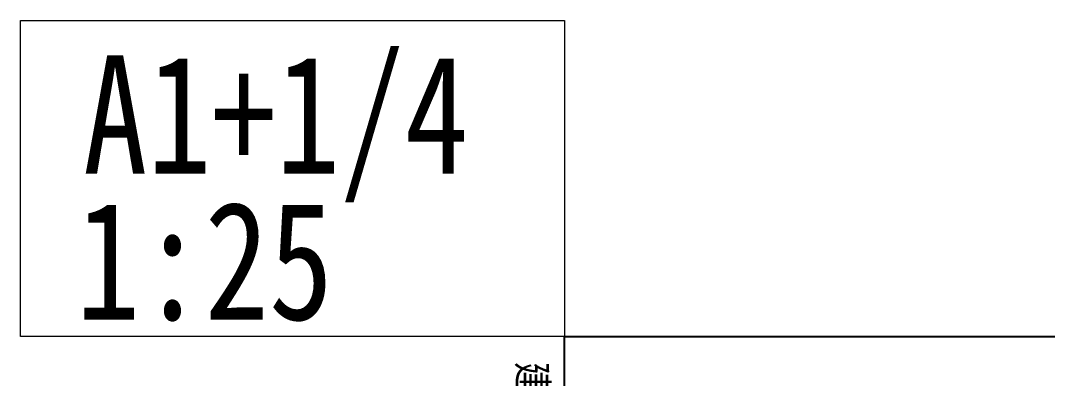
# Model space of a CAD drawing. Extents: x -668857 to 143095, y -247466 to 228182.
# Drawn here: x -16415 to -1785, y 172994 to 178091 of the extents above; entities that cross this region are included whole.
import ezdxf

# ---------------------------------------------------------------- set-up
doc = ezdxf.new("R2010")
doc.units = 0
doc.header["$LTSCALE"] = 1000
doc.layers.get('0').update_dxf_attribs({"linetype": 'CONTINUOUS'})
doc.layers.add('yichutu', color=7, linetype='CONTINUOUS')
doc.layers.add('导图字', color=7, linetype='CONTINUOUS')
doc.layers.add('图框', color=9, linetype='CONTINUOUS', lineweight=18)
doc.styles.add('黑体', font='simhei.ttf')

# ---------------------------------------------------------------- blocks, each defined once
blk = doc.blocks.new('GFDDDDRG')
at = {"layer": '图框'}
blk.add_lwpolyline([(923310, -107437), (923310, -159999), (893610, -159999), (893610, -107437)], close=True, dxfattribs=at)
blk.add_lwpolyline([(923310, -107437), (923310, -159999), (893610, -159999), (893610, -107437)], close=True, dxfattribs=at)
blk = doc.blocks.new('yct-1051-594-26275-14850-25-1002.0')
at = {"layer": 'yichutu', "color": 7}
blk.add_lwpolyline([(0, 0), (0, 14850), (26275, 14850), (26275, 0)], close=True, dxfattribs=at)

msp = doc.modelspace()

# ---------------------------------------------------------------- linework, layer by layer
at = {"layer": '图框', "color": 2}
msp.add_lwpolyline([(-8664.85, 173591.25), (-16414.85, 173591.25), (-16414.85, 178091.25), (-8664.85, 178091.25)], close=True, dxfattribs=at)

# ---------------------------------------------------------------- block references
at = {"xscale": 0.5, "yscale": 0.5, "zscale": 0.5}
msp.add_blockref('GFDDDDRG', (-455469.74, 227309.73), dxfattribs=at)
at = {"layer": 'yichutu', "rotation": 270}
msp.add_blockref('yct-1051-594-26275-14850-25-1002.0', (-8664.85, 173591.25), dxfattribs=at)

# ---------------------------------------------------------------- texts
at = {"layer": '图框', "color": 2, "style": '黑体', "width": 0.8}
for s, p in [('A1+1/4', (-15524.46, 175911.94)), ('1:25', (-15624.06, 173830.42))]:
    msp.add_text(s, height=1682.363, dxfattribs=at).set_placement(p)
at = {"layer": '导图字', "color": 1, "style": '黑体', "width": 0.8}
msp.add_text('建施_23_节点大样（一）_A1', height=420.5907, rotation=270, dxfattribs=at).set_placement((-9330.71, 173230.46))

doc.saveas('drawing.dxf')
